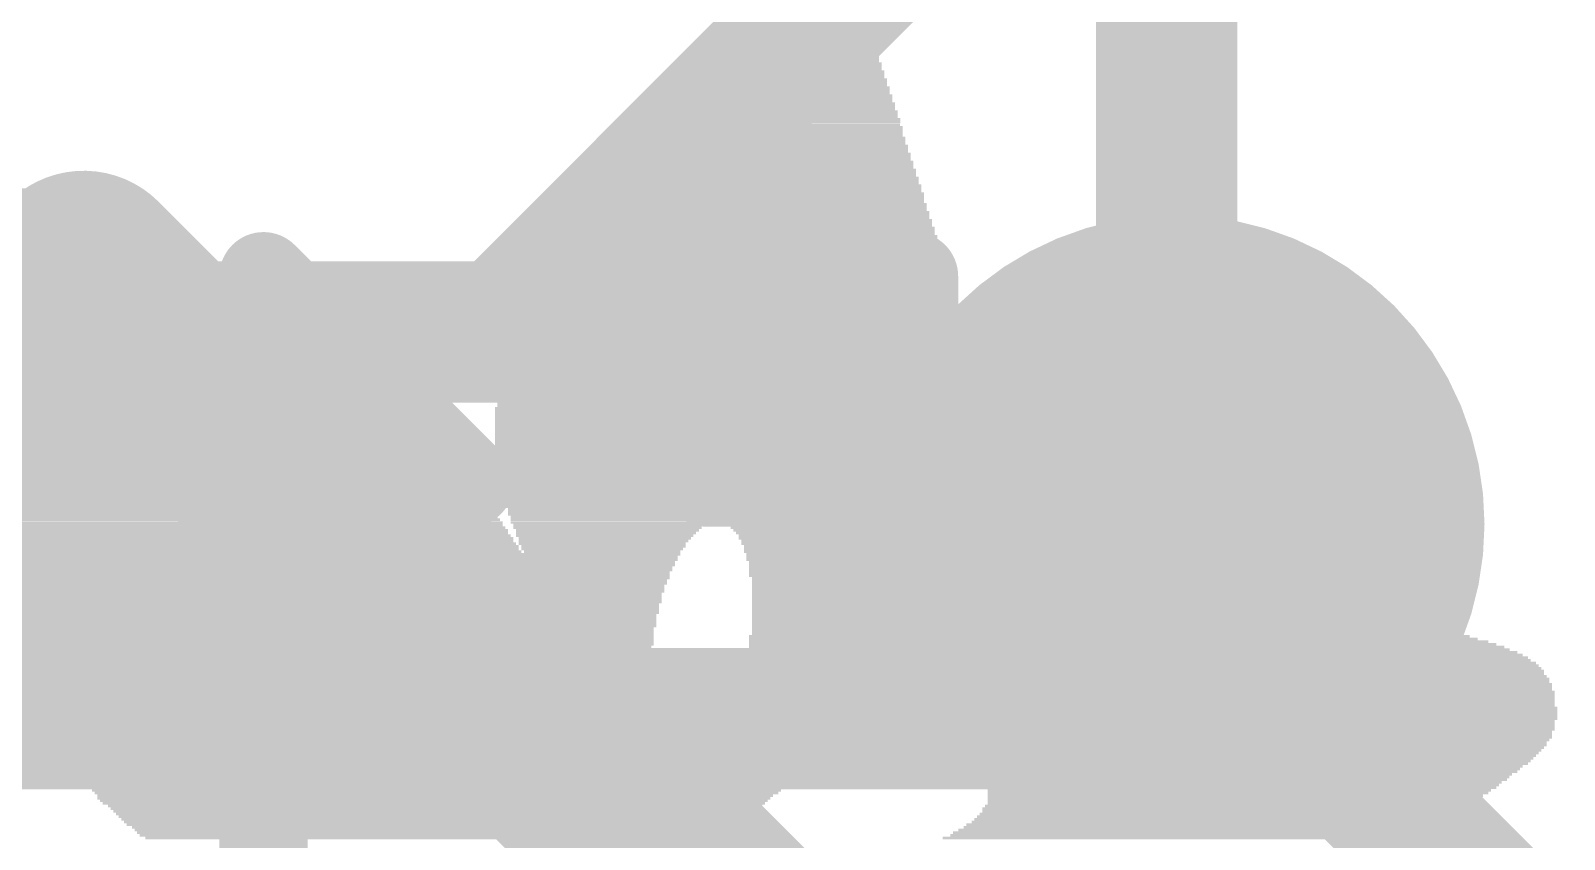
# Model space of a CAD drawing. Extents: x -0.1 to 25.5, y -0.1 to 17.9.
# Drawn here: x 14.529 to 16.734, y 7.574 to 8.736 of the extents above; entities that cross this region are included whole.
import ezdxf

# ---------------------------------------------------------------- set-up
doc = ezdxf.new("R2010")
doc.units = 0
for name, color, linetype in [('1', 12, 'CONTINUOUS'), ('16', 5, 'CONTINUOUS'), ('18', 110, 'CONTINUOUS'), ('21', 40, 'CONTINUOUS'), ('22', 6, 'CONTINUOUS')]:
    doc.layers.add(name, color=color, linetype=linetype)

# ---------------------------------------------------------------- blocks, each defined once
blk = doc.blocks.new('RECT')
blk.add_solid([(-0.5, -0.5), (0.5, -0.5), (-0.5, 0.5), (0.5, 0.5)])
blk = doc.blocks.new('ROUNDV')
at = {"const_width": 0.5}
blk.add_lwpolyline([(0, -0.25, 1), (0, 0.25, 1), (0, -0.25)], format="xyb", dxfattribs=at)

msp = doc.modelspace()

# ---------------------------------------------------------------- linework, layer by layer
at = {"layer": '1'}
for points, const_width in [([(16.1625, 9.691), (16.1625, 8.0389)], 0.2032), ([(14.605, 8.382), (15.621, 7.366)], 0.3048), ([(13.2196, 8.382), (14.605, 8.382)], 0.254), ([(16.175, 8.0264), (16.1625, 8.0389)], 0.2032), ([(16.175, 8.0264), (16.175, 7.932)], 0.2032), ([(16.9562, 7.1508), (16.175, 7.932)], 0.2032)]:
    msp.add_lwpolyline(points, dxfattribs=dict(at, const_width=const_width))
for points, const_width in [([(14.6589, 8.4359, 1), (14.5511, 8.3281)], 0.1524), ([(14.605, 8.3185, 1), (14.605, 8.4455)], 0.127), ([(16.1984, 8.0748, 1), (16.1266, 8.003)], 0.1016), ([(16.2258, 8.0264, 1), (16.1242, 8.0264)], 0.1016), ([(16.1391, 7.9905, 1), (16.2109, 8.0623)], 0.1016), ([(16.1117, 8.0389, 1), (16.2133, 8.0389)], 0.1016), ([(16.2109, 7.9679, 1), (16.1391, 7.8961)], 0.1016), ([(16.1242, 7.932, 1), (16.2258, 7.932)], 0.1016)]:
    msp.add_lwpolyline(points, format="xyb", dxfattribs=dict(at, const_width=const_width))
at = {"layer": '16', "const_width": 0.2032}
for points in [[(15.7798, 8.874), (15.2083, 8.3025)], [(15.2083, 8.3025), (13.8463, 8.3025)], [(16.175, 7.747), (16.175, 8.0264)], [(12.319, 7.747), (16.175, 7.747)]]:
    msp.add_lwpolyline(points, dxfattribs=at)
at = {"layer": '16', "const_width": 0.1016}
for points in [[(15.2083, 8.2517, 1), (15.2083, 8.3533)], [(15.1724, 8.3384, 1), (15.2442, 8.2666)], [(16.2258, 8.0264, 1), (16.1242, 8.0264)], [(16.175, 7.6962, 1), (16.175, 7.7978)], [(16.1242, 7.747, 1), (16.2258, 7.747)]]:
    msp.add_lwpolyline(points, format="xyb", dxfattribs=at)
at = {"layer": '22', "const_width": 0.0635}
for points in [[(14.8953, 8.3828, 1), (14.8318, 8.3828)], [(14.886, 8.4052, 1), (14.8411, 8.3603)], [(15.8308, 8.3828, 1), (15.7673, 8.3828)], [(15.1377, 8.0637, 1), (15.1826, 8.1086)], [(15.5025, 8.1179, 1), (15.5025, 8.0544)], [(16.0957, 8.0544, 1), (16.0957, 8.1179)], [(15.7673, 7.7896, 1), (15.8308, 7.7896)]]:
    msp.add_lwpolyline(points, format="xyb", dxfattribs=at)
at = {"layer": '22', "const_width": 0.127}
for points in [[(15.1601, 8.0862), (14.8636, 8.3828)], [(14.8636, 8.3828), (14.8636, 7.493)], [(15.7991, 8.3828), (15.7991, 7.7896)], [(16.0957, 8.0862), (15.5025, 8.0862)]]:
    msp.add_lwpolyline(points, dxfattribs=at)

# ---------------------------------------------------------------- block references
at = {"layer": '18', "xscale": 0.889, "yscale": 0.889}
msp.add_blockref('ROUNDV', (16.175, 8.0264), dxfattribs=at)
msp.add_blockref('ROUNDV', (16.175, 8.0264), dxfattribs=at)
at = {"layer": '21'}
for p, xscale, yscale in [((15.6229, 8.7376), 0.2286, 0.0038), ((15.6229, 8.7338), 0.2286, 0.0038), ((15.6172, 8.7109), 0.2552, 0.0038), ((15.6191, 8.7147), 0.2514, 0.0038), ((15.6191, 8.7224), 0.2438, 0.0038), ((15.6191, 8.7186), 0.2438, 0.0039), ((15.621, 8.7262), 0.24, 0.0038), ((15.621, 8.73), 0.2324, 0.0038), ((15.6134, 8.6957), 0.2705, 0.0038), ((15.6134, 8.6919), 0.2705, 0.0038), ((15.6153, 8.6995), 0.2667, 0.0038), ((15.6153, 8.7071), 0.2591, 0.0038), ((15.6172, 8.7033), 0.2629, 0.0038), ((15.6077, 8.669), 0.2972, 0.0038), ((15.6096, 8.6728), 0.2934, 0.0038), ((15.6115, 8.6766), 0.2896, 0.0038), ((15.6096, 8.6805), 0.2857, 0.0039), ((15.6115, 8.6843), 0.2819, 0.0038), ((15.6134, 8.6881), 0.2781, 0.0038), ((15.6039, 8.6462), 0.3201, 0.0038), ((15.6058, 8.6538), 0.3163, 0.0038), ((15.6058, 8.65), 0.3163, 0.0038), ((15.6058, 8.6576), 0.3086, 0.0038), ((15.6077, 8.6614), 0.3048, 0.0038), ((15.6096, 8.6652), 0.301, 0.0038), ((15.6001, 8.6271), 0.3429, 0.0038), ((15.6001, 8.6233), 0.3429, 0.0038), ((15.602, 8.6309), 0.3391, 0.0038), ((15.602, 8.6347), 0.3315, 0.0038), ((15.6039, 8.6424), 0.3277, 0.0039), ((15.6039, 8.6385), 0.3277, 0.0038), ((15.5943, 8.6004), 0.3696, 0.0038), ((15.5963, 8.6043), 0.3657, 0.0039), ((15.5982, 8.6081), 0.3619, 0.0038), ((15.5982, 8.6157), 0.3543, 0.0038), ((15.5982, 8.6119), 0.3543, 0.0038), ((15.6001, 8.6195), 0.3505, 0.0038), ((15.5924, 8.5814), 0.3886, 0.0038), ((15.5924, 8.589), 0.381, 0.0038), ((15.5924, 8.5852), 0.381, 0.0038), ((15.5943, 8.5928), 0.3772, 0.0038), ((15.5962, 8.5966), 0.3734, 0.0038), ((15.5868, 8.5585), 0.4153, 0.0038), ((15.5867, 8.5623), 0.4076, 0.0038), ((15.5886, 8.5662), 0.4038, 0.0039), ((15.5886, 8.5738), 0.3962, 0.0038), ((15.5905, 8.57), 0.4, 0.0038), ((15.5905, 8.5776), 0.3924, 0.0038), ((15.5829, 8.5357), 0.4382, 0.0038), ((15.5829, 8.5395), 0.4306, 0.0038), ((15.5848, 8.5471), 0.4268, 0.0038), ((15.5848, 8.5433), 0.4268, 0.0038), ((15.5849, 8.5509), 0.4191, 0.0038), ((15.5868, 8.5547), 0.4153, 0.0038), ((15.5791, 8.5128), 0.461, 0.0038), ((15.5791, 8.5204), 0.4534, 0.0038), ((15.5791, 8.5166), 0.4534, 0.0038), ((15.581, 8.5242), 0.4496, 0.0038), ((15.581, 8.5319), 0.442, 0.0038), ((15.581, 8.5281), 0.442, 0.0039), ((15.5734, 8.4938), 0.4801, 0.0038), ((15.5734, 8.49), 0.4801, 0.0039), ((15.5753, 8.4976), 0.4762, 0.0038), ((15.5753, 8.5052), 0.4686, 0.0038), ((15.5772, 8.5014), 0.4724, 0.0038), ((15.5772, 8.509), 0.4648, 0.0038), ((15.5696, 8.4709), 0.5029, 0.0038), ((15.5696, 8.4785), 0.4953, 0.0038), ((15.5715, 8.4747), 0.4991, 0.0038), ((15.5715, 8.4823), 0.4915, 0.0038), ((15.5734, 8.4861), 0.4877, 0.0038), ((15.5658, 8.4519), 0.5257, 0.0039), ((15.5658, 8.448), 0.5257, 0.0038), ((15.5658, 8.4557), 0.5181, 0.0038), ((15.5677, 8.4595), 0.5143, 0.0038), ((15.5696, 8.4633), 0.5105, 0.0038), ((15.5677, 8.4671), 0.5067, 0.0038), ((15.5601, 8.4252), 0.5525, 0.0038), ((15.562, 8.429), 0.5487, 0.0038), ((15.562, 8.4366), 0.5411, 0.0038), ((15.562, 8.4328), 0.5411, 0.0038), ((15.5639, 8.4404), 0.5373, 0.0038), ((15.5639, 8.4442), 0.5295, 0.0038), ((15.5582, 8.4061), 0.5715, 0.0038), ((15.5582, 8.4023), 0.5715, 0.0038), ((15.5582, 8.4138), 0.5639, 0.0039), ((15.5582, 8.4099), 0.5639, 0.0038), ((15.5601, 8.4176), 0.5601, 0.0038), ((15.5601, 8.4214), 0.5525, 0.0038), ((15.5543, 8.3795), 0.5944, 0.0038), ((15.5544, 8.3871), 0.5867, 0.0038), ((15.5544, 8.3833), 0.5867, 0.0038), ((15.5563, 8.3947), 0.5829, 0.0038), ((15.5563, 8.3909), 0.5829, 0.0038), ((15.5563, 8.3985), 0.5753, 0.0038), ((15.5524, 8.3642), 0.6058, 0.0038), ((15.5524, 8.3604), 0.6058, 0.0038), ((15.5524, 8.3718), 0.5982, 0.0038), ((15.5543, 8.368), 0.602, 0.0038), ((15.5543, 8.3757), 0.5944, 0.0039), ((15.5505, 8.3414), 0.6248, 0.0038), ((15.5505, 8.3376), 0.6248, 0.0039), ((15.5505, 8.349), 0.6172, 0.0038), ((15.5524, 8.3452), 0.621, 0.0038), ((15.5524, 8.3566), 0.6134, 0.0038), ((15.5524, 8.3528), 0.6134, 0.0038), ((15.5487, 8.3147), 0.6439, 0.0038), ((15.5486, 8.3223), 0.6362, 0.0038), ((15.5506, 8.3185), 0.6401, 0.0038), ((15.5505, 8.3337), 0.6324, 0.0038), ((15.5505, 8.3299), 0.6324, 0.0038), ((15.5505, 8.3261), 0.6324, 0.0038), ((15.5467, 8.2918), 0.6554, 0.0038), ((15.5487, 8.3033), 0.6515, 0.0038), ((15.5487, 8.2995), 0.6515, 0.0039), ((15.5487, 8.2956), 0.6515, 0.0038), ((15.5487, 8.3109), 0.6439, 0.0038), ((15.5487, 8.3071), 0.6439, 0.0038), ((15.5467, 8.2804), 0.663, 0.0038), ((15.5467, 8.2766), 0.663, 0.0038), ((15.5467, 8.2728), 0.663, 0.0038), ((15.5467, 8.288), 0.6554, 0.0038), ((15.5486, 8.2842), 0.6592, 0.0038), ((15.5448, 8.2537), 0.6744, 0.0038), ((15.5448, 8.2499), 0.6744, 0.0038), ((15.5448, 8.269), 0.6668, 0.0038), ((15.5467, 8.2652), 0.6706, 0.0038), ((15.5467, 8.2614), 0.6706, 0.0039), ((15.5467, 8.2575), 0.6706, 0.0038), ((15.5429, 8.2385), 0.6782, 0.0038), ((15.5448, 8.2347), 0.682, 0.0038), ((15.5448, 8.2309), 0.682, 0.0038), ((15.5448, 8.2271), 0.682, 0.0038), ((15.5448, 8.2461), 0.6744, 0.0038), ((15.5448, 8.2423), 0.6744, 0.0038), ((14.5352, 8.2042), 0.3009, 0.0038), ((15.5429, 8.2194), 0.6858, 0.0038), ((15.5429, 8.2156), 0.6858, 0.0038), ((15.5429, 8.2118), 0.6858, 0.0038), ((15.5429, 8.208), 0.6858, 0.0038), ((15.5429, 8.2042), 0.6858, 0.0038), ((15.5448, 8.2233), 0.682, 0.0039), ((14.6514, 8.1813), 0.6705, 0.0038), ((14.6476, 8.1852), 0.6477, 0.0039), ((14.6419, 8.189), 0.6287, 0.0038), ((14.638, 8.1928), 0.6058, 0.0038), ((14.6304, 8.1966), 0.5754, 0.0038), ((14.6228, 8.2004), 0.5372, 0.0038), ((15.541, 8.1928), 0.6896, 0.0038), ((15.541, 8.189), 0.6896, 0.0038), ((15.541, 8.1852), 0.6896, 0.0039), ((15.541, 8.1813), 0.6896, 0.0038), ((15.5429, 8.2004), 0.6858, 0.0038), ((15.5429, 8.1966), 0.6858, 0.0038), ((14.6685, 8.1661), 0.7278, 0.0038), ((14.6723, 8.1623), 0.7354, 0.0038), ((14.6647, 8.1699), 0.7124, 0.0038), ((14.6552, 8.1775), 0.6858, 0.0038), ((14.6609, 8.1737), 0.6972, 0.0038), ((15.541, 8.1775), 0.6896, 0.0038), ((15.541, 8.1737), 0.6896, 0.0038), ((15.541, 8.1699), 0.6896, 0.0038), ((15.541, 8.1661), 0.6896, 0.0038), ((15.541, 8.1623), 0.6896, 0.0038), ((14.6875, 8.1432), 0.7887, 0.0038), ((14.6895, 8.1394), 0.7925, 0.0038), ((14.678, 8.1547), 0.762, 0.0038), ((14.6818, 8.1509), 0.7696, 0.0038), ((14.6857, 8.1471), 0.7773, 0.0039), ((14.6761, 8.1585), 0.7506, 0.0038), ((15.541, 8.1585), 0.6896, 0.0038), ((15.541, 8.1547), 0.6896, 0.0038), ((15.541, 8.1509), 0.6896, 0.0038), ((15.541, 8.1471), 0.6896, 0.0039), ((15.541, 8.1432), 0.6896, 0.0038), ((15.541, 8.1394), 0.6896, 0.0038), ((14.6913, 8.1356), 0.8039, 0.0038), ((14.6951, 8.1318), 0.8115, 0.0038), ((14.7009, 8.1242), 0.823, 0.0038), ((14.7028, 8.1204), 0.8268, 0.0038), ((14.7066, 8.1166), 0.8344, 0.0038), ((14.6971, 8.128), 0.8153, 0.0038), ((15.541, 8.1356), 0.6896, 0.0038), ((15.541, 8.1318), 0.6896, 0.0038), ((15.541, 8.128), 0.6896, 0.0038), ((15.5391, 8.1242), 0.6858, 0.0038), ((15.541, 8.1204), 0.682, 0.0038), ((15.541, 8.1166), 0.682, 0.0038), ((14.7066, 8.1128), 0.842, 0.0038), ((14.7104, 8.109), 0.842, 0.0039), ((14.7123, 8.1051), 0.8458, 0.0038), ((14.7161, 8.1013), 0.8534, 0.0038), ((14.718, 8.0975), 0.8573, 0.0038), ((14.72, 8.0937), 0.8611, 0.0038), ((15.541, 8.1128), 0.682, 0.0038), ((15.541, 8.109), 0.682, 0.0039), ((15.541, 8.1051), 0.682, 0.0038), ((15.5391, 8.1013), 0.6782, 0.0038), ((15.5391, 8.0975), 0.6782, 0.0038), ((15.541, 8.0937), 0.6744, 0.0038), ((14.7256, 8.0861), 0.8649, 0.0038), ((14.7238, 8.0899), 0.8611, 0.0038), ((14.7276, 8.0823), 0.8687, 0.0038), ((14.7332, 8.0747), 0.8725, 0.0038), ((14.7314, 8.0785), 0.8687, 0.0038), ((14.737, 8.0709), 0.8725, 0.0039), ((15.541, 8.0899), 0.6744, 0.0038), ((15.541, 8.0861), 0.6744, 0.0038), ((15.5391, 8.0823), 0.6706, 0.0038), ((15.5391, 8.0785), 0.6706, 0.0038), ((15.541, 8.0747), 0.6668, 0.0038), ((15.541, 8.0709), 0.6668, 0.0039), ((14.739, 8.067), 0.8763, 0.0038), ((14.7428, 8.0632), 0.8763, 0.0038), ((14.7467, 8.0594), 0.8763, 0.0038), ((14.7467, 8.0556), 0.8763, 0.0038), ((14.7505, 8.0518), 0.8763, 0.0038), ((15.5391, 8.067), 0.663, 0.0038), ((15.541, 8.0632), 0.6592, 0.0038), ((15.541, 8.0594), 0.6592, 0.0038), ((15.541, 8.0556), 0.6592, 0.0038), ((15.5391, 8.0518), 0.6553, 0.0038), ((14.7561, 8.0442), 0.8801, 0.0038), ((14.7543, 8.048), 0.8763, 0.0038), ((14.7581, 8.0404), 0.8763, 0.0038), ((14.7637, 8.0328), 0.8801, 0.0039), ((14.7619, 8.0366), 0.8763, 0.0038), ((14.7675, 8.0289), 0.8801, 0.0038), ((15.5391, 8.0404), 0.6477, 0.0038), ((15.541, 8.048), 0.6515, 0.0038), ((15.541, 8.0442), 0.6515, 0.0038), ((15.5391, 8.0328), 0.6401, 0.0039), ((15.5391, 8.0289), 0.6401, 0.0038), ((15.541, 8.0366), 0.6439, 0.0038), ((14.7695, 8.0251), 0.8763, 0.0038), ((14.7733, 8.0213), 0.8763, 0.0038), ((14.7752, 8.0175), 0.8801, 0.0038), ((14.7771, 8.0137), 0.8763, 0.0038), ((14.7809, 8.0099), 0.8763, 0.0038), ((14.7848, 8.0061), 0.8763, 0.0038), ((15.362, 8.0251), 0.2781, 0.0038), ((15.3582, 8.0213), 0.2705, 0.0038), ((15.3562, 8.0137), 0.259, 0.0038), ((15.3543, 8.0099), 0.2552, 0.0038), ((15.3582, 8.0175), 0.2629, 0.0038), ((15.3543, 8.0061), 0.2476, 0.0038), ((15.6953, 8.0251), 0.3276, 0.0038), ((15.6953, 8.0213), 0.32, 0.0038), ((15.6972, 8.0175), 0.3162, 0.0038), ((15.6972, 8.0137), 0.3086, 0.0038), ((15.6991, 8.0099), 0.3048, 0.0038), ((15.6972, 8.0061), 0.301, 0.0038), ((16.0611, 8.0061), 0.1295, 0.0038), ((16.0592, 8.0099), 0.0495, 0.0038), ((14.7848, 8.0023), 0.8763, 0.0038), ((14.7886, 7.9985), 0.8763, 0.0038), ((14.7924, 7.9947), 0.8763, 0.0039), ((14.7924, 7.9908), 0.8763, 0.0038), ((14.7962, 7.987), 0.8763, 0.0038), ((14.9123, 7.9832), 1.1011, 0.0038), ((15.3524, 8.0023), 0.2438, 0.0038), ((15.3505, 7.9985), 0.24, 0.0038), ((15.3524, 7.9947), 0.2362, 0.0039), ((15.3505, 7.9908), 0.2324, 0.0038), ((15.3505, 7.987), 0.2248, 0.0038), ((15.6991, 8.0023), 0.2972, 0.0038), ((15.6972, 7.9985), 0.2934, 0.0038), ((15.6991, 7.9947), 0.2896, 0.0039), ((15.6972, 7.9908), 0.2858, 0.0038), ((15.6972, 7.987), 0.2858, 0.0038), ((15.6972, 7.9832), 0.2782, 0.0038), ((16.0687, 7.9832), 0.32, 0.0038), ((16.0668, 7.987), 0.301, 0.0038), ((16.0668, 7.9908), 0.2781, 0.0038), ((16.0668, 7.9947), 0.2477, 0.0039), ((16.063, 7.9985), 0.2171, 0.0038), ((16.063, 8.0023), 0.1791, 0.0038), ((14.9123, 7.9794), 1.0935, 0.0038), ((14.9123, 7.9756), 1.0935, 0.0038), ((14.9123, 7.9718), 1.0859, 0.0038), ((14.9143, 7.968), 1.0821, 0.0038), ((14.9143, 7.9642), 1.0745, 0.0038), ((14.9143, 7.9604), 1.0745, 0.0038), ((15.6972, 7.9794), 0.2782, 0.0038), ((15.6953, 7.9756), 0.2744, 0.0038), ((15.6953, 7.9718), 0.2667, 0.0038), ((15.6953, 7.968), 0.2667, 0.0038), ((15.6915, 7.9604), 0.2591, 0.0038), ((15.6934, 7.9642), 0.2629, 0.0038), ((16.0801, 7.9604), 0.442, 0.0038), ((16.0782, 7.9642), 0.423, 0.0038), ((16.0763, 7.968), 0.4038, 0.0038), ((16.0744, 7.9718), 0.3848, 0.0038), ((16.0706, 7.9756), 0.362, 0.0038), ((16.0687, 7.9794), 0.3429, 0.0038), ((14.9142, 7.9566), 1.0668, 0.0039), ((14.9162, 7.9527), 1.0629, 0.0038), ((14.9181, 7.9489), 1.0591, 0.0038), ((14.9162, 7.9451), 1.0553, 0.0038), ((14.9181, 7.9413), 1.0515, 0.0038), ((15.6915, 7.9566), 0.2591, 0.0039), ((15.6896, 7.9527), 0.2553, 0.0038), ((15.6896, 7.9489), 0.2476, 0.0038), ((15.6877, 7.9451), 0.2438, 0.0038), ((15.6877, 7.9413), 0.2438, 0.0038), ((16.0973, 7.9413), 0.5295, 0.0038), ((16.0916, 7.9451), 0.5105, 0.0038), ((16.0897, 7.9489), 0.4915, 0.0038), ((16.0858, 7.9527), 0.4762, 0.0038), ((16.0839, 7.9566), 0.4572, 0.0039), ((14.9181, 7.9375), 1.0439, 0.0038), ((14.9181, 7.9337), 1.0439, 0.0038), ((14.92, 7.9299), 1.0401, 0.0038), ((14.92, 7.9261), 1.0325, 0.0038), ((14.9219, 7.9223), 1.0287, 0.0038), ((14.9219, 7.9184), 1.0287, 0.0039), ((15.6858, 7.9375), 0.24, 0.0038), ((15.6839, 7.9337), 0.2362, 0.0038), ((15.682, 7.9299), 0.2324, 0.0038), ((15.682, 7.9261), 0.2324, 0.0038), ((15.6801, 7.9223), 0.2286, 0.0038), ((15.6782, 7.9184), 0.2247, 0.0039), ((16.1163, 7.9184), 0.6286, 0.0039), ((16.1125, 7.9223), 0.6134, 0.0038), ((16.1087, 7.9261), 0.5982, 0.0038), ((16.1068, 7.9299), 0.5791, 0.0038), ((16.1029, 7.9337), 0.5639, 0.0038), ((16.0992, 7.9375), 0.5487, 0.0038), ((14.9238, 7.9146), 1.0249, 0.0038), ((14.9238, 7.9108), 1.0173, 0.0038), ((14.9257, 7.907), 1.0135, 0.0038), ((14.9257, 7.9032), 1.0135, 0.0038), ((14.9276, 7.8994), 1.0096, 0.0038), ((14.9276, 7.8956), 1.002, 0.0038), ((15.6763, 7.9146), 0.2209, 0.0038), ((15.6725, 7.9032), 0.2133, 0.0038), ((16.0344, 7.8956), 0.9372, 0.0038), ((15.6744, 7.9108), 0.2171, 0.0038), ((15.6744, 7.907), 0.2171, 0.0038), ((15.6706, 7.8994), 0.2095, 0.0038), ((16.1354, 7.8994), 0.7125, 0.0038), ((16.1316, 7.9032), 0.6973, 0.0038), ((16.1277, 7.907), 0.682, 0.0038), ((16.1239, 7.9108), 0.6668, 0.0038), ((16.1221, 7.9146), 0.6477, 0.0038), ((14.9295, 7.8918), 0.9982, 0.0038), ((14.9295, 7.888), 0.9982, 0.0038), ((14.9314, 7.8842), 0.9944, 0.0038), ((14.9333, 7.8803), 0.9906, 0.0039), ((14.9314, 7.8765), 0.9868, 0.0038), ((14.9333, 7.8727), 0.983, 0.0038), ((16.0401, 7.8918), 0.9486, 0.0038), ((16.0478, 7.888), 0.9639, 0.0038), ((16.0535, 7.8842), 0.9753, 0.0038), ((16.0649, 7.8765), 0.9982, 0.0038), ((16.0706, 7.8727), 1.0096, 0.0038), ((16.0592, 7.8803), 0.9867, 0.0039), ((14.9352, 7.8689), 0.9792, 0.0038), ((14.9371, 7.8651), 0.9754, 0.0038), ((14.9371, 7.8613), 0.9754, 0.0038), ((14.939, 7.8575), 0.9716, 0.0038), ((14.9409, 7.8537), 0.9678, 0.0038), ((16.0801, 7.8651), 1.0364, 0.0038), ((16.0858, 7.8613), 1.0478, 0.0038), ((16.0934, 7.8575), 1.063, 0.0038), ((16.0992, 7.8537), 1.0745, 0.0038), ((16.0763, 7.8689), 1.021, 0.0038), ((14.941, 7.8499), 0.9601, 0.0038), ((14.941, 7.8461), 0.9601, 0.0038), ((14.9428, 7.8422), 0.9563, 0.0039), ((14.9448, 7.8384), 0.9525, 0.0038), ((14.9466, 7.8346), 0.9487, 0.0038), ((14.9466, 7.8308), 0.9487, 0.0038), ((16.1163, 7.8384), 1.1164, 0.0038), ((16.1201, 7.8346), 1.124, 0.0038), ((16.122, 7.8308), 1.1278, 0.0038), ((16.1048, 7.8499), 1.0859, 0.0038), ((16.1087, 7.8461), 1.0935, 0.0038), ((16.1144, 7.8422), 1.1049, 0.0039), ((14.9486, 7.827), 0.9449, 0.0038), ((14.9505, 7.8232), 0.9411, 0.0038), ((14.9524, 7.8194), 0.9373, 0.0038), ((14.9524, 7.8156), 0.9373, 0.0038), ((14.9543, 7.8118), 0.9335, 0.0038), ((14.9562, 7.808), 0.9297, 0.0038), ((16.1277, 7.8194), 1.1468, 0.0038), ((16.1296, 7.8156), 1.1506, 0.0038), ((16.1296, 7.8118), 1.1506, 0.0038), ((16.1316, 7.808), 1.1545, 0.0038), ((16.1258, 7.827), 1.1354, 0.0038), ((16.1277, 7.8232), 1.1392, 0.0038), ((14.9562, 7.8042), 0.9297, 0.0039), ((14.7809, 7.8003), 0.5715, 0.0038), ((14.7752, 7.7965), 0.5524, 0.0038), ((14.7733, 7.7927), 0.541, 0.0038), ((14.7714, 7.7889), 0.5372, 0.0038), ((14.7714, 7.7851), 0.5296, 0.0038), ((15.2648, 7.8003), 0.3124, 0.0038), ((15.2762, 7.7965), 0.2896, 0.0038), ((15.2839, 7.7927), 0.2743, 0.0038), ((15.2896, 7.7889), 0.2629, 0.0038), ((15.2953, 7.7851), 0.2515, 0.0038), ((16.1316, 7.7889), 1.1697, 0.0038), ((16.1334, 7.7851), 1.1735, 0.0038), ((16.1316, 7.8042), 1.1621, 0.0039), ((16.1316, 7.8003), 1.1621, 0.0038), ((16.1334, 7.7965), 1.1659, 0.0038), ((16.1334, 7.7927), 1.1659, 0.0038), ((14.7733, 7.7813), 0.5258, 0.0038), ((14.7733, 7.7775), 0.5182, 0.0038), ((14.7733, 7.7737), 0.5182, 0.0038), ((14.7752, 7.7699), 0.5144, 0.0038), ((14.7771, 7.7661), 0.5106, 0.0039), ((14.779, 7.7622), 0.5068, 0.0038), ((15.301, 7.7813), 0.2401, 0.0038), ((15.3048, 7.7775), 0.2324, 0.0038), ((15.3105, 7.7737), 0.221, 0.0038), ((15.3143, 7.7699), 0.2134, 0.0038), ((15.32, 7.7661), 0.2096, 0.0039), ((15.3239, 7.7622), 0.2019, 0.0038), ((16.1297, 7.7699), 1.1811, 0.0038), ((16.1297, 7.7661), 1.1811, 0.0039), ((16.1316, 7.7622), 1.1849, 0.0038), ((16.1316, 7.7775), 1.1773, 0.0038), ((16.1316, 7.7737), 1.1773, 0.0038), ((16.1334, 7.7813), 1.1735, 0.0038), ((14.779, 7.7584), 0.5068, 0.0038), ((14.7809, 7.7546), 0.503, 0.0038), ((14.7828, 7.7508), 0.4992, 0.0038), ((14.7847, 7.747), 0.503, 0.0038), ((14.7866, 7.7432), 0.4991, 0.0038), ((15.3277, 7.7584), 0.1943, 0.0038), ((15.3296, 7.7546), 0.1905, 0.0038), ((15.3334, 7.7508), 0.1829, 0.0038), ((15.3391, 7.747), 0.1791, 0.0038), ((15.341, 7.7432), 0.1753, 0.0038), ((16.124, 7.7432), 1.1925, 0.0038), ((16.1278, 7.7508), 1.1925, 0.0038), ((16.1278, 7.747), 1.1925, 0.0038), ((16.1297, 7.7584), 1.1887, 0.0038), ((16.1297, 7.7546), 1.1887, 0.0038), ((14.7904, 7.7394), 0.4991, 0.0038), ((14.7942, 7.7318), 0.4991, 0.0038), ((14.7924, 7.7356), 0.4953, 0.0038), ((14.798, 7.728), 0.4991, 0.0039), ((14.8, 7.7241), 0.4953, 0.0038), ((14.8038, 7.7203), 0.4953, 0.0038), ((15.3448, 7.7394), 0.1676, 0.0038), ((15.3467, 7.7356), 0.1638, 0.0038), ((15.3524, 7.7318), 0.16, 0.0038), ((15.3543, 7.728), 0.1562, 0.0039), ((15.3562, 7.7241), 0.1524, 0.0038), ((15.3619, 7.7203), 0.1486, 0.0038), ((16.1163, 7.7241), 1.2002, 0.0038), ((16.1163, 7.7203), 1.2002, 0.0038), ((16.1182, 7.728), 1.1964, 0.0039), ((16.122, 7.7356), 1.1964, 0.0038), ((16.122, 7.7318), 1.1964, 0.0038), ((16.124, 7.7394), 1.1925, 0.0038), ((14.8056, 7.7165), 0.4991, 0.0038), ((14.8095, 7.7127), 0.4991, 0.0038), ((14.8133, 7.7089), 0.4991, 0.0038), ((14.819, 7.7013), 0.503, 0.0038), ((14.8171, 7.7051), 0.4991, 0.0038), ((14.8228, 7.6975), 0.503, 0.0038), ((15.3638, 7.7165), 0.1448, 0.0038), ((15.3676, 7.7127), 0.1448, 0.0038), ((15.3715, 7.7089), 0.1447, 0.0038), ((15.3734, 7.7051), 0.1409, 0.0038), ((15.3772, 7.7013), 0.1409, 0.0038), ((15.381, 7.6975), 0.141, 0.0038), ((16.0953, 7.6975), 1.2039, 0.0038), ((16.0992, 7.7013), 1.2039, 0.0038), ((16.1029, 7.7051), 1.2039, 0.0038), ((16.1068, 7.7089), 1.204, 0.0038), ((16.1087, 7.7127), 1.2002, 0.0038), ((16.1125, 7.7165), 1.2002, 0.0038), ((14.8285, 7.6899), 0.5067, 0.0039), ((14.8267, 7.6937), 0.5029, 0.0038), ((14.8323, 7.686), 0.5067, 0.0038), ((14.8361, 7.6822), 0.5067, 0.0038), ((14.8419, 7.6784), 0.5105, 0.0038), ((14.8457, 7.6746), 0.5105, 0.0038), ((15.3867, 7.6937), 0.1448, 0.0038), ((16.0039, 7.6899), 1.3716, 0.0039), ((15.5296, 7.686), 0.4153, 0.0038), ((15.52, 7.6822), 0.3886, 0.0038), ((15.5105, 7.6784), 0.3696, 0.0038), ((15.5048, 7.6746), 0.3506, 0.0038), ((16.0896, 7.6937), 1.2078, 0.0038), ((16.2611, 7.686), 0.8496, 0.0038), ((16.2687, 7.6822), 0.8268, 0.0038), ((16.2706, 7.6784), 0.8078, 0.0038), ((16.2726, 7.6746), 0.7963, 0.0038), ((14.8495, 7.6708), 0.5182, 0.0038), ((14.8533, 7.667), 0.5182, 0.0038), ((14.859, 7.6632), 0.522, 0.0038), ((14.8628, 7.6594), 0.522, 0.0038), ((14.8685, 7.6556), 0.5258, 0.0038), ((14.8723, 7.6518), 0.5258, 0.0039), ((15.501, 7.6708), 0.3353, 0.0038), ((15.4953, 7.667), 0.3239, 0.0038), ((15.4915, 7.6632), 0.3086, 0.0038), ((15.4877, 7.6594), 0.3009, 0.0038), ((15.4858, 7.6556), 0.2895, 0.0038), ((15.482, 7.6518), 0.2819, 0.0039), ((16.2744, 7.6708), 0.7848, 0.0038), ((16.2744, 7.667), 0.7696, 0.0038), ((16.2744, 7.6632), 0.762, 0.0038), ((16.2744, 7.6594), 0.7544, 0.0038), ((16.2725, 7.6556), 0.743, 0.0038), ((16.2725, 7.6518), 0.7354, 0.0039), ((14.878, 7.6479), 0.5295, 0.0038), ((14.8838, 7.6441), 0.5334, 0.0038), ((14.8895, 7.6403), 0.5372, 0.0038), ((14.8952, 7.6365), 0.541, 0.0038), ((14.899, 7.6327), 0.5486, 0.0038), ((15.4782, 7.6479), 0.2743, 0.0038), ((15.4744, 7.6441), 0.2667, 0.0038), ((15.4686, 7.6365), 0.2552, 0.0038), ((15.4667, 7.6327), 0.2514, 0.0038), ((15.4725, 7.6403), 0.2629, 0.0038), ((16.2706, 7.6479), 0.7316, 0.0038), ((16.2668, 7.6441), 0.7239, 0.0038), ((16.2648, 7.6403), 0.7201, 0.0038), ((16.2611, 7.6365), 0.7125, 0.0038), ((16.2592, 7.6327), 0.7087, 0.0038), ((14.9067, 7.6289), 0.5563, 0.0038), ((14.9123, 7.6251), 0.5601, 0.0038), ((14.9219, 7.6213), 0.5639, 0.0038), ((14.9276, 7.6175), 0.5677, 0.0038), ((14.9371, 7.6137), 0.5792, 0.0039), ((14.9466, 7.6098), 0.5905, 0.0038), ((15.4477, 7.6098), 0.2515, 0.0038), ((15.4515, 7.6137), 0.2439, 0.0039), ((15.4553, 7.6175), 0.2439, 0.0038), ((15.461, 7.6251), 0.2476, 0.0038), ((15.4591, 7.6213), 0.2438, 0.0038), ((15.4648, 7.6289), 0.2476, 0.0038), ((16.2382, 7.6098), 0.6896, 0.0038), ((16.2439, 7.6175), 0.6934, 0.0038), ((16.242, 7.6137), 0.6896, 0.0039), ((16.2496, 7.6213), 0.6973, 0.0038), ((16.2572, 7.6289), 0.7049, 0.0038), ((16.2535, 7.6251), 0.6973, 0.0038), ((14.96, 7.606), 0.6096, 0.0038), ((15.1143, 7.6022), 0.9106, 0.0038), ((15.1162, 7.5984), 0.9068, 0.0038), ((15.1181, 7.5946), 0.903, 0.0038), ((15.1219, 7.5908), 0.8954, 0.0038), ((15.1238, 7.587), 0.8916, 0.0038), ((15.4382, 7.606), 0.2629, 0.0038), ((16.2058, 7.587), 0.6858, 0.0038), ((16.2135, 7.5908), 0.6858, 0.0038), ((16.2173, 7.5946), 0.6858, 0.0038), ((16.223, 7.5984), 0.682, 0.0038), ((16.2287, 7.6022), 0.6858, 0.0038), ((16.2325, 7.606), 0.6858, 0.0038), ((15.1257, 7.5832), 0.8878, 0.0038), ((15.1295, 7.5794), 0.8878, 0.0038), ((15.1334, 7.5756), 0.8801, 0.0039), ((16.1868, 7.5756), 0.6934, 0.0039), ((16.1963, 7.5794), 0.6896, 0.0038), ((16.2001, 7.5832), 0.6896, 0.0038)]:
    msp.add_blockref('RECT', p, dxfattribs=dict(at, xscale=xscale, yscale=yscale))

doc.saveas('drawing.dxf')
